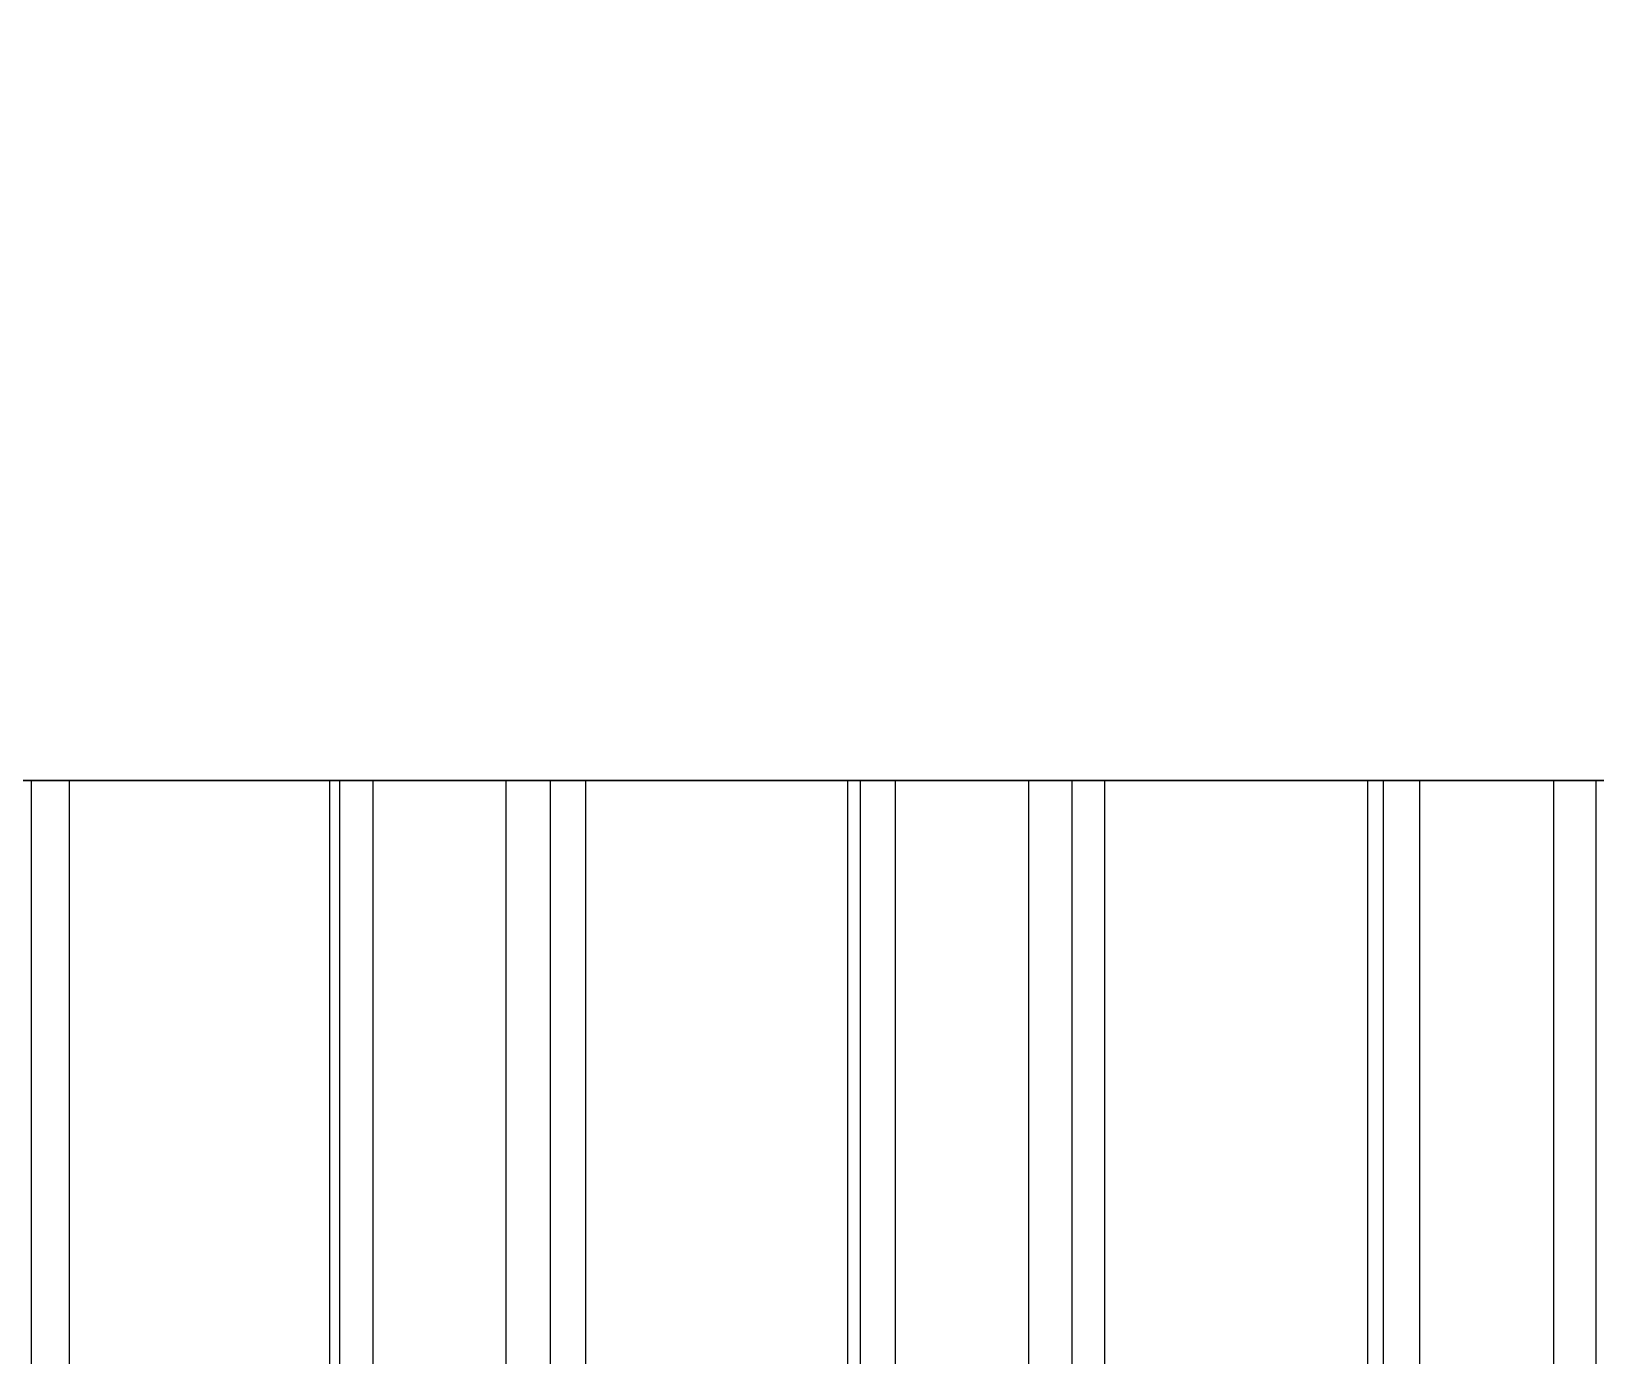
# Model space of a CAD drawing. Extents: x -60 to 60, y -153 to -30.
# Drawn here: x -10.46 to -4.56, y -86.17 to -81.17 of the extents above; entities that cross this region are included whole.
import ezdxf

# ---------------------------------------------------------------- set-up
doc = ezdxf.new("R2010")
doc.units = 0
doc.layers.add('Cut051006', color=7, linetype='CONTINUOUS')

msp = doc.modelspace()

# ---------------------------------------------------------------- linework, layer by layer
at = {"layer": 'Cut051006'}
for p, q in [((-10.4637, -84, 113.265), (-10.4637, -87, 113.265)), ((-10.4637, -84, 113.265), (-10.4637, -87, 113.265)), ((-10.4637, -84, 1.38483), (-10.4637, -87, 1.38483)), ((-10.4637, -84, 1.38483), (-10.4637, -87, 1.38483)), ((-10.3204, -84, 112.982), (-10.3204, -87, 112.982)), ((-10.3204, -84, 112.982), (-10.3204, -87, 112.982)), ((-10.3204, -84, 1.66783), (-10.3204, -87, 1.66783)), ((-10.3204, -84, 1.66783), (-10.3204, -87, 1.66783)), ((-9.33781, -84, 113.155), (-9.33781, -87, 113.155)), ((-9.33781, -84, 113.155), (-9.33781, -87, 113.155)), ((-9.33781, -84, 1.49457), (-9.33781, -87, 1.49457)), ((-9.33781, -84, 1.49457), (-9.33781, -87, 1.49457)), ((-9.2999, -84, 113.47), (-9.2999, -87, 113.47)), ((-9.2999, -84, 113.47), (-9.2999, -87, 113.47)), ((-9.2999, -84, 1.17962), (-9.2999, -87, 1.17962)), ((-9.2999, -84, 1.17962), (-9.2999, -87, 1.17962)), ((-9.17415, -84, 113.624), (-9.17415, -87, 113.624)), ((-9.17415, -84, 113.624), (-9.17415, -87, 113.624)), ((-9.17415, -84, 1.02564), (-9.17415, -87, 1.02564)), ((-9.17415, -84, 1.02564), (-9.17415, -87, 1.02564)), ((-8.67228, -84, 113.704), (-8.67228, -87, 113.704)), ((-8.67228, -84, 113.704), (-8.67228, -87, 113.704)), ((-8.67228, -84, 0.94615), (-8.67228, -87, 0.94615)), ((-8.67228, -84, 0.94615), (-8.67228, -87, 0.94615)), ((-8.50509, -84, 113.596), (-8.50509, -87, 113.596)), ((-8.50509, -84, 113.596), (-8.50509, -87, 113.596)), ((-8.50509, -84, 1.05373), (-8.50509, -87, 1.05373)), ((-8.50509, -84, 1.05373), (-8.50509, -87, 1.05373)), ((-8.37172, -84, 113.308), (-8.37172, -87, 113.308)), ((-8.37172, -84, 113.308), (-8.37172, -87, 113.308)), ((-8.37172, -84, 1.34156), (-8.37172, -87, 1.34156)), ((-8.37172, -84, 1.34156), (-8.37172, -87, 1.34156)), ((-7.38367, -84, 113.447), (-7.38367, -87, 113.447)), ((-7.38367, -84, 113.447), (-7.38367, -87, 113.447)), ((-7.38367, -84, 1.2027), (-7.38367, -87, 1.2027)), ((-7.38367, -84, 1.2027), (-7.38367, -87, 1.2027)), ((-7.3348, -84, 113.76), (-7.3348, -87, 113.76)), ((-7.3348, -84, 113.76), (-7.3348, -87, 113.76)), ((-7.3348, -84, 0.88926), (-7.3348, -87, 0.88926)), ((-7.3348, -84, 0.88926), (-7.3348, -87, 0.88926)), ((-7.20374, -84, 113.91), (-7.20374, -87, 113.91)), ((-7.20374, -84, 113.91), (-7.20374, -87, 113.91)), ((-7.20374, -84, 0.73977), (-7.20374, -87, 0.73977)), ((-7.20374, -84, 0.73977), (-7.20374, -87, 0.73977)), ((-6.69941, -84, 113.972), (-6.69941, -87, 113.972)), ((-6.69941, -84, 113.972), (-6.69941, -87, 113.972)), ((-6.69941, -84, 0.67784), (-6.69941, -87, 0.67784)), ((-6.69941, -84, 0.67784), (-6.69941, -87, 0.67784)), ((-6.53608, -84, 113.858), (-6.53608, -87, 113.858)), ((-6.53608, -84, 113.858), (-6.53608, -87, 113.858)), ((-6.53608, -84, 0.79119), (-6.53608, -87, 0.79119)), ((-6.53608, -84, 0.79119), (-6.53608, -87, 0.79119)), ((-6.41283, -84, 113.566), (-6.41283, -87, 113.566)), ((-6.41283, -84, 113.566), (-6.41283, -87, 113.566)), ((-6.41283, -84, 1.08349), (-6.41283, -87, 1.08349)), ((-6.41283, -84, 1.08349), (-6.41283, -87, 1.08349)), ((-5.42054, -84, 113.67), (-5.42054, -87, 113.67)), ((-5.42054, -84, 113.67), (-5.42054, -87, 113.67)), ((-5.42054, -84, 0.9792), (-5.42054, -87, 0.9792)), ((-5.42054, -84, 0.9792), (-5.42054, -87, 0.9792)), ((-5.36076, -84, 113.982), (-5.36076, -87, 113.982)), ((-5.36076, -84, 113.982), (-5.36076, -87, 113.982)), ((-5.36076, -84, 0.66765), (-5.36076, -87, 0.66765)), ((-5.36076, -84, 0.66765), (-5.36076, -87, 0.66765)), ((-5.22457, -84, 114.127), (-5.22457, -87, 114.127)), ((-5.22457, -84, 114.127), (-5.22457, -87, 114.127)), ((-5.22457, -84, 0.52283), (-5.22457, -87, 0.52283)), ((-5.22457, -84, 0.52283), (-5.22457, -87, 0.52283)), ((-4.71837, -84, 114.171), (-4.71837, -87, 114.171)), ((-4.71837, -84, 114.171), (-4.71837, -87, 114.171)), ((-4.71837, -84, 0.47854), (-4.71837, -87, 0.47854)), ((-4.71837, -84, 0.47854), (-4.71837, -87, 0.47854)), ((-4.5591, -84, 114.052), (-4.5591, -87, 114.052)), ((-4.5591, -84, 114.052), (-4.5591, -87, 114.052)), ((-4.5591, -84, 0.59752), (-4.5591, -87, 0.59752)), ((-4.5591, -84, 0.59752), (-4.5591, -87, 0.59752))]:
    msp.add_line(p, q, dxfattribs=at)
for centre in [(0, -90), (0, -90), (0, -93), (0, -93)]:
    msp.add_circle(centre, 60, dxfattribs=at)
for points, degree, knots in [([(-10.4637, -84, 113.265), (-10.4794, -84, 113.316), (-10.5299, -84, 113.348), (-10.5825, -84, 113.377), (-10.6346, -84, 113.367)], 2, [0, 0, 0, 0.724386, 0.724386, 1.44877, 1.44877, 1.44877]), ([(-10.6346, -84, 1.28316), (-10.5825, -84, 1.2727), (-10.5299, -84, 1.30163), (-10.4794, -84, 1.33403), (-10.4637, -84, 1.38483)], 2, [0, 0, 0, 0.724386, 0.724386, 1.44877, 1.44877, 1.44877]), ([(-10.4637, -84, 113.265), (-10.4794, -84, 113.316), (-10.5299, -84, 113.348), (-10.5825, -84, 113.377), (-10.6346, -84, 113.367)], 2, [0, 0, 0, 0.724386, 0.724386, 1.44877, 1.44877, 1.44877]), ([(-10.6346, -84, 1.28316), (-10.5825, -84, 1.2727), (-10.5299, -84, 1.30163), (-10.4794, -84, 1.33403), (-10.4637, -84, 1.38483)], 2, [0, 0, 0, 0.724386, 0.724386, 1.44877, 1.44877, 1.44877]), ([(-9.33781, -84, 113.155), (-9.36044, -84, 113.076), (-9.40567, -84, 112.988), (-9.4809, -84, 112.914), (-9.55518, -84, 112.839), (-9.66059, -84, 112.781), (-9.77496, -84, 112.761), (-9.88915, -84, 112.741), (-10.0081, -84, 112.759), (-10.1033, -84, 112.804), (-10.1995, -84, 112.848), (-10.2719, -84, 112.915), (-10.3204, -84, 112.982)], 3, [0, 0, 0, 0, 0.558599, 0.558599, 0.558599, 1.1172, 1.1172, 1.1172, 1.6758, 1.6758, 1.6758, 2.2344, 2.2344, 2.2344, 2.2344]), ([(-10.3204, -84, 1.66783), (-10.2719, -84, 1.73489), (-10.1995, -84, 1.8017), (-10.1033, -84, 1.84588), (-10.0081, -84, 1.89042), (-9.88915, -84, 1.90896), (-9.77496, -84, 1.88826), (-9.66059, -84, 1.86866), (-9.55518, -84, 1.81057), (-9.4809, -84, 1.73613), (-9.40567, -84, 1.66173), (-9.36044, -84, 1.57417), (-9.33781, -84, 1.49457)], 3, [0, 0, 0, 0, 0.558599, 0.558599, 0.558599, 1.1172, 1.1172, 1.1172, 1.6758, 1.6758, 1.6758, 2.2344, 2.2344, 2.2344, 2.2344]), ([(-9.33781, -84, 113.155), (-9.36044, -84, 113.076), (-9.40567, -84, 112.988), (-9.4809, -84, 112.914), (-9.55518, -84, 112.839), (-9.66059, -84, 112.781), (-9.77496, -84, 112.761), (-9.88915, -84, 112.741), (-10.0081, -84, 112.759), (-10.1033, -84, 112.804), (-10.1995, -84, 112.848), (-10.2719, -84, 112.915), (-10.3204, -84, 112.982)], 3, [0, 0, 0, 0, 0.558599, 0.558599, 0.558599, 1.1172, 1.1172, 1.1172, 1.6758, 1.6758, 1.6758, 2.2344, 2.2344, 2.2344, 2.2344]), ([(-10.3204, -84, 1.66783), (-10.2719, -84, 1.73489), (-10.1995, -84, 1.8017), (-10.1033, -84, 1.84588), (-10.0081, -84, 1.89042), (-9.88915, -84, 1.90896), (-9.77496, -84, 1.88826), (-9.66059, -84, 1.86866), (-9.55518, -84, 1.81057), (-9.4809, -84, 1.73613), (-9.40567, -84, 1.66173), (-9.36044, -84, 1.57417), (-9.33781, -84, 1.49457)], 3, [0, 0, 0, 0, 0.558599, 0.558599, 0.558599, 1.1172, 1.1172, 1.1172, 1.6758, 1.6758, 1.6758, 2.2344, 2.2344, 2.2344, 2.2344]), ([(-9.17415, -84, 113.624), (-9.22671, -84, 113.616), (-9.2662, -84, 113.571), (-9.30256, -84, 113.523), (-9.2999, -84, 113.47)], 2, [0, 0, 0, 0.724386, 0.724386, 1.44877, 1.44877, 1.44877]), ([(-9.2999, -84, 1.17962), (-9.30256, -84, 1.12652), (-9.2662, -84, 1.0788), (-9.22671, -84, 1.03364), (-9.17415, -84, 1.02564)], 2, [0, 0, 0, 0.724386, 0.724386, 1.44877, 1.44877, 1.44877]), ([(-9.17415, -84, 113.624), (-9.22671, -84, 113.616), (-9.2662, -84, 113.571), (-9.30256, -84, 113.523), (-9.2999, -84, 113.47)], 2, [0, 0, 0, 0.724386, 0.724386, 1.44877, 1.44877, 1.44877]), ([(-9.2999, -84, 1.17962), (-9.30256, -84, 1.12652), (-9.2662, -84, 1.0788), (-9.22671, -84, 1.03364), (-9.17415, -84, 1.02564)], 2, [0, 0, 0, 0.724386, 0.724386, 1.44877, 1.44877, 1.44877]), ([(-8.50509, -84, 113.596), (-8.51898, -84, 113.647), (-8.56831, -84, 113.681), (-8.61982, -84, 113.712), (-8.67228, -84, 113.704)], 2, [0, 0, 0, 0.724386, 0.724386, 1.44877, 1.44877, 1.44877]), ([(-8.67228, -84, 0.94615), (-8.61982, -84, 0.93752), (-8.56831, -84, 0.96827), (-8.51898, -84, 1.00241), (-8.50509, -84, 1.05373)], 2, [0, 0, 0, 0.724386, 0.724386, 1.44877, 1.44877, 1.44877]), ([(-8.50509, -84, 113.596), (-8.51898, -84, 113.647), (-8.56831, -84, 113.681), (-8.61982, -84, 113.712), (-8.67228, -84, 113.704)], 2, [0, 0, 0, 0.724386, 0.724386, 1.44877, 1.44877, 1.44877]), ([(-8.67228, -84, 0.94615), (-8.61982, -84, 0.93752), (-8.56831, -84, 0.96827), (-8.51898, -84, 1.00241), (-8.50509, -84, 1.05373)], 2, [0, 0, 0, 0.724386, 0.724386, 1.44877, 1.44877, 1.44877]), ([(-7.38367, -84, 113.447), (-7.40906, -84, 113.368), (-7.45732, -84, 113.282), (-7.53511, -84, 113.211), (-7.61194, -84, 113.139), (-7.71931, -84, 113.084), (-7.8343, -84, 113.069), (-7.94914, -84, 113.052), (-8.06734, -84, 113.075), (-8.16098, -84, 113.123), (-8.25553, -84, 113.17), (-8.3256, -84, 113.239), (-8.37172, -84, 113.308)], 3, [0, 0, 0, 0, 0.558599, 0.558599, 0.558599, 1.1172, 1.1172, 1.1172, 1.6758, 1.6758, 1.6758, 2.2344, 2.2344, 2.2344, 2.2344]), ([(-8.37172, -84, 1.34156), (-8.3256, -84, 1.41027), (-8.25553, -84, 1.47957), (-8.16098, -84, 1.52708), (-8.06734, -84, 1.57492), (-7.94914, -84, 1.59759), (-7.8343, -84, 1.58089), (-7.71931, -84, 1.56529), (-7.61194, -84, 1.51091), (-7.53511, -84, 1.43911), (-7.45732, -84, 1.36739), (-7.40906, -84, 1.28146), (-7.38367, -84, 1.2027)], 3, [0, 0, 0, 0, 0.558599, 0.558599, 0.558599, 1.1172, 1.1172, 1.1172, 1.6758, 1.6758, 1.6758, 2.2344, 2.2344, 2.2344, 2.2344]), ([(-7.38367, -84, 113.447), (-7.40906, -84, 113.368), (-7.45732, -84, 113.282), (-7.53511, -84, 113.211), (-7.61194, -84, 113.139), (-7.71931, -84, 113.084), (-7.8343, -84, 113.069), (-7.94914, -84, 113.052), (-8.06734, -84, 113.075), (-8.16098, -84, 113.123), (-8.25553, -84, 113.17), (-8.3256, -84, 113.239), (-8.37172, -84, 113.308)], 3, [0, 0, 0, 0, 0.558599, 0.558599, 0.558599, 1.1172, 1.1172, 1.1172, 1.6758, 1.6758, 1.6758, 2.2344, 2.2344, 2.2344, 2.2344]), ([(-8.37172, -84, 1.34156), (-8.3256, -84, 1.41027), (-8.25553, -84, 1.47957), (-8.16098, -84, 1.52708), (-8.06734, -84, 1.57492), (-7.94914, -84, 1.59759), (-7.8343, -84, 1.58089), (-7.71931, -84, 1.56529), (-7.61194, -84, 1.51091), (-7.53511, -84, 1.43911), (-7.45732, -84, 1.36739), (-7.40906, -84, 1.28146), (-7.38367, -84, 1.2027)], 3, [0, 0, 0, 0, 0.558599, 0.558599, 0.558599, 1.1172, 1.1172, 1.1172, 1.6758, 1.6758, 1.6758, 2.2344, 2.2344, 2.2344, 2.2344]), ([(-7.20374, -84, 113.91), (-7.25655, -84, 113.904), (-7.29759, -84, 113.86), (-7.3356, -84, 113.814), (-7.3348, -84, 113.76)], 2, [0, 0, 0, 0.724386, 0.724386, 1.44877, 1.44877, 1.44877]), ([(-7.3348, -84, 0.88926), (-7.3356, -84, 0.8361), (-7.29759, -84, 0.78968), (-7.25655, -84, 0.74593), (-7.20374, -84, 0.73977)], 2, [0, 0, 0, 0.724386, 0.724386, 1.44877, 1.44877, 1.44877]), ([(-7.20374, -84, 113.91), (-7.25655, -84, 113.904), (-7.29759, -84, 113.86), (-7.3356, -84, 113.814), (-7.3348, -84, 113.76)], 2, [0, 0, 0, 0.724386, 0.724386, 1.44877, 1.44877, 1.44877]), ([(-7.3348, -84, 0.88926), (-7.3356, -84, 0.8361), (-7.29759, -84, 0.78968), (-7.25655, -84, 0.74593), (-7.20374, -84, 0.73977)], 2, [0, 0, 0, 0.724386, 0.724386, 1.44877, 1.44877, 1.44877]), ([(-6.53608, -84, 113.858), (-6.54816, -84, 113.91), (-6.59627, -84, 113.946), (-6.64668, -84, 113.979), (-6.69941, -84, 113.972)], 2, [0, 0, 0, 0.724386, 0.724386, 1.44877, 1.44877, 1.44877]), ([(-6.69941, -84, 0.67784), (-6.64668, -84, 0.67104), (-6.59627, -84, 0.70357), (-6.54816, -84, 0.73941), (-6.53608, -84, 0.79119)], 2, [0, 0, 0, 0.724386, 0.724386, 1.44877, 1.44877, 1.44877]), ([(-6.53608, -84, 113.858), (-6.54816, -84, 113.91), (-6.59627, -84, 113.946), (-6.64668, -84, 113.979), (-6.69941, -84, 113.972)], 2, [0, 0, 0, 0.724386, 0.724386, 1.44877, 1.44877, 1.44877]), ([(-6.69941, -84, 0.67784), (-6.64668, -84, 0.67104), (-6.59627, -84, 0.70357), (-6.54816, -84, 0.73941), (-6.53608, -84, 0.79119)], 2, [0, 0, 0, 0.724386, 0.724386, 1.44877, 1.44877, 1.44877]), ([(-5.42054, -84, 113.67), (-5.44866, -84, 113.593), (-5.49989, -84, 113.508), (-5.58013, -84, 113.439), (-5.65942, -84, 113.37), (-5.76863, -84, 113.32), (-5.88409, -84, 113.308), (-5.99944, -84, 113.296), (-6.11678, -84, 113.322), (-6.2087, -84, 113.373), (-6.30152, -84, 113.424), (-6.36914, -84, 113.496), (-6.41283, -84, 113.566)], 3, [0, 0, 0, 0, 0.558599, 0.558599, 0.558599, 1.1172, 1.1172, 1.1172, 1.6758, 1.6758, 1.6758, 2.2344, 2.2344, 2.2344, 2.2344]), ([(-6.41283, -84, 1.08349), (-6.36914, -84, 1.15377), (-6.30152, -84, 1.22548), (-6.2087, -84, 1.27625), (-6.11678, -84, 1.32733), (-5.99944, -84, 1.35412), (-5.88409, -84, 1.34143), (-5.76863, -84, 1.32986), (-5.65942, -84, 1.27926), (-5.58013, -84, 1.21019), (-5.49989, -84, 1.14122), (-5.44866, -84, 1.05703), (-5.42054, -84, 0.9792)], 3, [0, 0, 0, 0, 0.558599, 0.558599, 0.558599, 1.1172, 1.1172, 1.1172, 1.6758, 1.6758, 1.6758, 2.2344, 2.2344, 2.2344, 2.2344]), ([(-5.42054, -84, 113.67), (-5.44866, -84, 113.593), (-5.49989, -84, 113.508), (-5.58013, -84, 113.439), (-5.65942, -84, 113.37), (-5.76863, -84, 113.32), (-5.88409, -84, 113.308), (-5.99944, -84, 113.296), (-6.11678, -84, 113.322), (-6.2087, -84, 113.373), (-6.30152, -84, 113.424), (-6.36914, -84, 113.496), (-6.41283, -84, 113.566)], 3, [0, 0, 0, 0, 0.558599, 0.558599, 0.558599, 1.1172, 1.1172, 1.1172, 1.6758, 1.6758, 1.6758, 2.2344, 2.2344, 2.2344, 2.2344]), ([(-6.41283, -84, 1.08349), (-6.36914, -84, 1.15377), (-6.30152, -84, 1.22548), (-6.2087, -84, 1.27625), (-6.11678, -84, 1.32733), (-5.99944, -84, 1.35412), (-5.88409, -84, 1.34143), (-5.76863, -84, 1.32986), (-5.65942, -84, 1.27926), (-5.58013, -84, 1.21019), (-5.49989, -84, 1.14122), (-5.44866, -84, 1.05703), (-5.42054, -84, 0.9792)], 3, [0, 0, 0, 0, 0.558599, 0.558599, 0.558599, 1.1172, 1.1172, 1.1172, 1.6758, 1.6758, 1.6758, 2.2344, 2.2344, 2.2344, 2.2344]), ([(-5.22457, -84, 114.127), (-5.27756, -84, 114.123), (-5.3201, -84, 114.08), (-5.3597, -84, 114.035), (-5.36076, -84, 113.982)], 2, [0, 0, 0, 0.724386, 0.724386, 1.44877, 1.44877, 1.44877]), ([(-5.36076, -84, 0.66765), (-5.3597, -84, 0.6145), (-5.3201, -84, 0.56944), (-5.27756, -84, 0.52714), (-5.22457, -84, 0.52283)], 2, [0, 0, 0, 0.724386, 0.724386, 1.44877, 1.44877, 1.44877]), ([(-5.22457, -84, 114.127), (-5.27756, -84, 114.123), (-5.3201, -84, 114.08), (-5.3597, -84, 114.035), (-5.36076, -84, 113.982)], 2, [0, 0, 0, 0.724386, 0.724386, 1.44877, 1.44877, 1.44877]), ([(-5.36076, -84, 0.66765), (-5.3597, -84, 0.6145), (-5.3201, -84, 0.56944), (-5.27756, -84, 0.52714), (-5.22457, -84, 0.52283)], 2, [0, 0, 0, 0.724386, 0.724386, 1.44877, 1.44877, 1.44877]), ([(-4.5591, -84, 114.052), (-4.56937, -84, 114.104), (-4.6162, -84, 114.142), (-4.66544, -84, 114.176), (-4.71837, -84, 114.171)], 2, [0, 0, 0, 0.724386, 0.724386, 1.44877, 1.44877, 1.44877]), ([(-4.71837, -84, 0.47854), (-4.66544, -84, 0.47359), (-4.6162, -84, 0.50786), (-4.56937, -84, 0.54535), (-4.5591, -84, 0.59752)], 2, [0, 0, 0, 0.724386, 0.724386, 1.44877, 1.44877, 1.44877]), ([(-4.5591, -84, 114.052), (-4.56937, -84, 114.104), (-4.6162, -84, 114.142), (-4.66544, -84, 114.176), (-4.71837, -84, 114.171)], 2, [0, 0, 0, 0.724386, 0.724386, 1.44877, 1.44877, 1.44877]), ([(-4.71837, -84, 0.47854), (-4.66544, -84, 0.47359), (-4.6162, -84, 0.50786), (-4.56937, -84, 0.54535), (-4.5591, -84, 0.59752)], 2, [0, 0, 0, 0.724386, 0.724386, 1.44877, 1.44877, 1.44877])]:
    msp.add_open_spline(points, degree=degree, knots=knots, dxfattribs=at)
for points, degree in [([(-10.3204, -84, 112.982), (-10.4146, -84, 113.112), (-10.4637, -84, 113.265)], 2), ([(-10.4637, -84, 1.38483), (-10.4146, -84, 1.53776), (-10.3204, -84, 1.66783)], 2), ([(-10.3204, -84, 112.982), (-10.4146, -84, 113.112), (-10.4637, -84, 113.265)], 2), ([(-10.4637, -84, 1.38483), (-10.4146, -84, 1.53776), (-10.3204, -84, 1.66783)], 2), ([(-9.2999, -84, 113.47), (-9.29374, -84, 113.31), (-9.33781, -84, 113.155)], 2), ([(-9.33781, -84, 1.49457), (-9.29374, -84, 1.34012), (-9.2999, -84, 1.17962)], 2), ([(-9.2999, -84, 113.47), (-9.29374, -84, 113.31), (-9.33781, -84, 113.155)], 2), ([(-9.33781, -84, 1.49457), (-9.29374, -84, 1.34012), (-9.2999, -84, 1.17962)], 2), ([(-8.67228, -84, 113.704), (-9.17415, -84, 113.624)], 1), ([(-9.17415, -84, 1.02564), (-8.67228, -84, 0.94615)], 1), ([(-8.67228, -84, 113.704), (-9.17415, -84, 113.624)], 1), ([(-9.17415, -84, 1.02564), (-8.67228, -84, 0.94615)], 1), ([(-8.37172, -84, 113.308), (-8.46136, -84, 113.441), (-8.50509, -84, 113.596)], 2), ([(-8.50509, -84, 1.05373), (-8.46136, -84, 1.20828), (-8.37172, -84, 1.34156)], 2), ([(-8.37172, -84, 113.308), (-8.46136, -84, 113.441), (-8.50509, -84, 113.596)], 2), ([(-8.50509, -84, 1.05373), (-8.46136, -84, 1.20828), (-8.37172, -84, 1.34156)], 2), ([(-7.3348, -84, 113.76), (-7.33424, -84, 113.6), (-7.38367, -84, 113.447)], 2), ([(-7.38367, -84, 1.2027), (-7.33424, -84, 1.04987), (-7.3348, -84, 0.88926)], 2), ([(-7.3348, -84, 113.76), (-7.33424, -84, 113.6), (-7.38367, -84, 113.447)], 2), ([(-7.38367, -84, 1.2027), (-7.33424, -84, 1.04987), (-7.3348, -84, 0.88926)], 2), ([(-6.69941, -84, 113.972), (-7.20374, -84, 113.91)], 1), ([(-7.20374, -84, 0.73977), (-6.69941, -84, 0.67784)], 1), ([(-6.69941, -84, 113.972), (-7.20374, -84, 113.91)], 1), ([(-7.20374, -84, 0.73977), (-6.69941, -84, 0.67784)], 1), ([(-6.41283, -84, 113.566), (-6.49776, -84, 113.703), (-6.53608, -84, 113.858)], 2), ([(-6.53608, -84, 0.79119), (-6.49776, -84, 0.94717), (-6.41283, -84, 1.08349)], 2), ([(-6.41283, -84, 113.566), (-6.49776, -84, 113.703), (-6.53608, -84, 113.858)], 2), ([(-6.53608, -84, 0.79119), (-6.49776, -84, 0.94717), (-6.41283, -84, 1.08349)], 2), ([(-5.36076, -84, 113.982), (-5.36581, -84, 113.821), (-5.42054, -84, 113.67)], 2), ([(-5.42054, -84, 0.9792), (-5.36581, -84, 0.82819), (-5.36076, -84, 0.66765)], 2), ([(-5.36076, -84, 113.982), (-5.36581, -84, 113.821), (-5.42054, -84, 113.67)], 2), ([(-5.42054, -84, 0.9792), (-5.36581, -84, 0.82819), (-5.36076, -84, 0.66765)], 2), ([(-4.71837, -84, 114.171), (-5.22457, -84, 114.127)], 1), ([(-5.22457, -84, 0.52283), (-4.71837, -84, 0.47854)], 1), ([(-4.71837, -84, 114.171), (-5.22457, -84, 114.127)], 1), ([(-5.22457, -84, 0.52283), (-4.71837, -84, 0.47854)], 1), ([(-4.44613, -84, 113.756), (-4.52625, -84, 113.895), (-4.5591, -84, 114.052)], 2), ([(-4.5591, -84, 0.59752), (-4.52625, -84, 0.75474), (-4.44613, -84, 0.89395)], 2), ([(-4.44613, -84, 113.756), (-4.52625, -84, 113.895), (-4.5591, -84, 114.052)], 2), ([(-4.5591, -84, 0.59752), (-4.52625, -84, 0.75474), (-4.44613, -84, 0.89395)], 2)]:
    msp.add_open_spline(points, degree=degree, dxfattribs=at)

doc.saveas('drawing.dxf')
